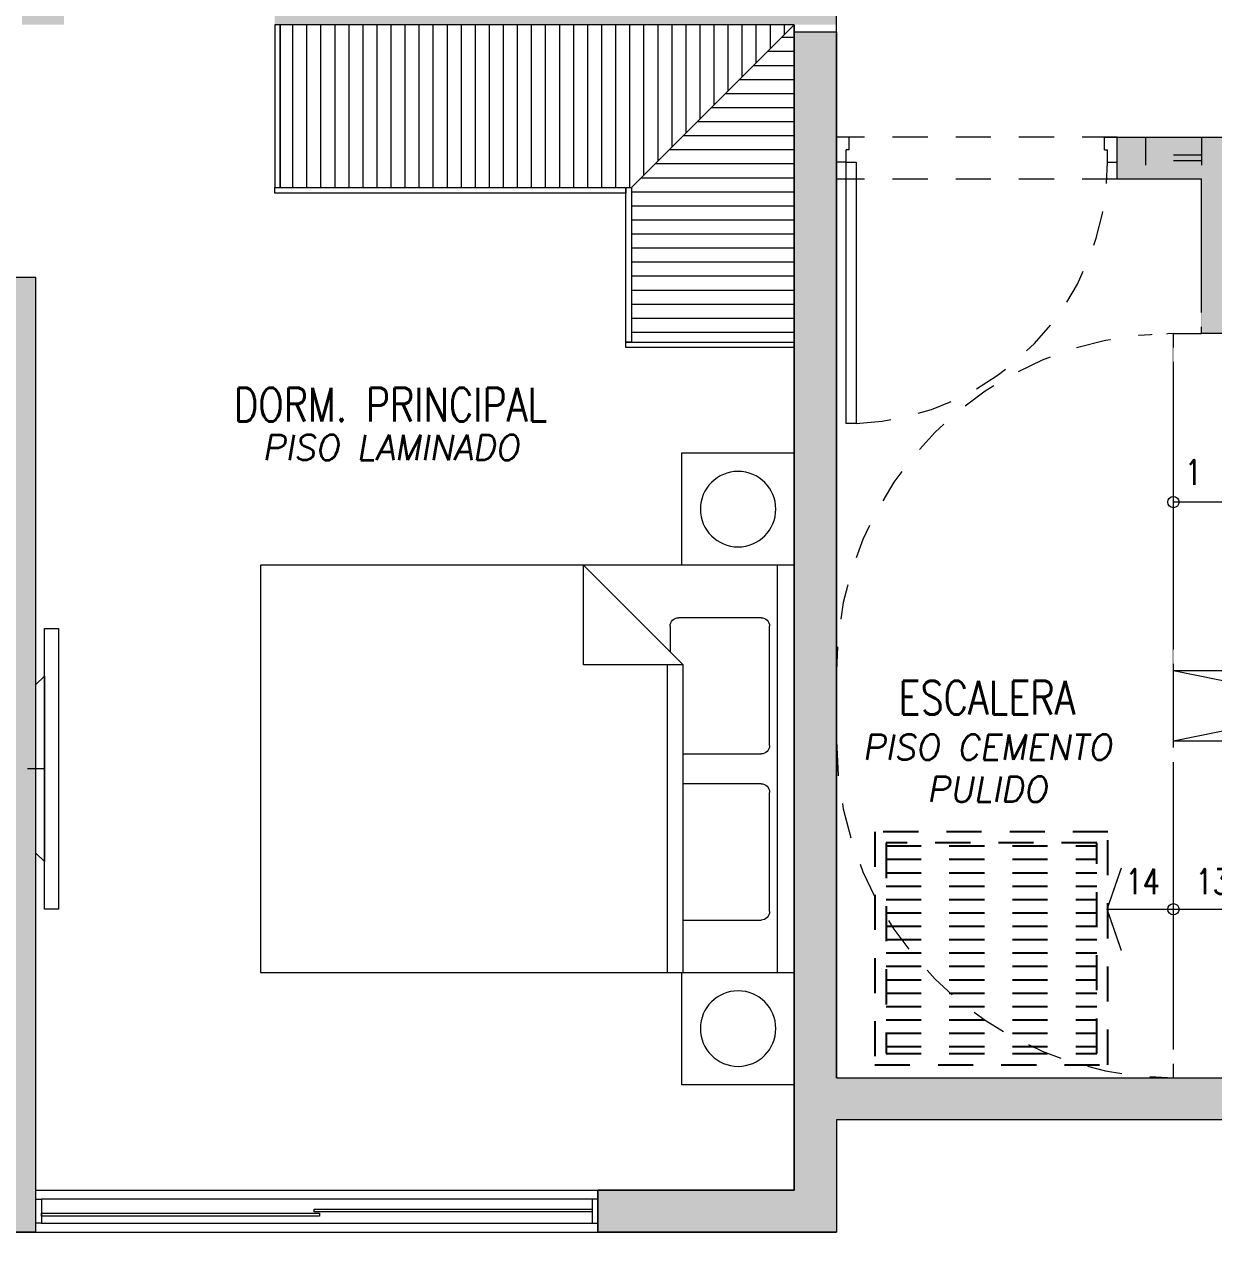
# Model space of a CAD drawing. Header units: millimetres. Extents: x -3 to 53, y -110 to 39.
# Drawn here: x 20.16 to 24.392, y -54.661 to -50.257 of the extents above; entities that cross this region are included whole.
import ezdxf
from ezdxf.enums import TextEntityAlignment as Align

# ---------------------------------------------------------------- set-up
doc = ezdxf.new("R2010")
doc.units = ezdxf.units.MM
doc.set_wipeout_variables(frame=1)
doc.linetypes.add('HIDDEN2', pattern=[0.1875, 0.125, -0.0625])
for name, color, linetype in [('A-BARANDAS', 8, 'Continuous'), ('A-EST HATCH', 8, 'Continuous'), ('A-EST PLACAS', 8, 'Continuous'), ('A-EST VIGAS', 8, 'HIDDEN2'), ('A-LINEAS', 8, 'Continuous'), ('A-MURO BAJO', 8, 'Continuous'), ('A-PROYECCIONES', 8, 'HIDDEN2'), ('A-TEXTO-ACABADO PISO', 8, 'Continuous'), ('A-TEXTO-INDICACIONES', 8, 'Continuous'), ('DLP_MOBILIARIO', 8, 'Continuous'), ('DLP_MOBILIARIO FIJO', 8, 'Continuous'), ('DLP_TEXTO AMBIENTE', 8, 'Continuous'), ('L5 Linea mediana segmentada', 8, 'HIDDEN2')]:
    doc.layers.add(name, color=color, linetype=linetype)
doc.layers.add('A-MUROS', color=8, linetype='Continuous', lineweight=30)
doc.styles.add('ROMANS', font='ROMANS.shx', dxfattribs={"oblique": 10})

# ---------------------------------------------------------------- blocks, each defined once
blk = doc.blocks.new('EST.P11')
at = {"layer": 'A-EST HATCH', "lineweight": 0}
h = blk.add_hatch(color=8, dxfattribs=at)
h.dxf.hatch_style = 1
h.paths.add_polyline_path([(10.5, -2.74), (10.5, 3.375), (12.15, 3.375), (12.15, 3.525), (10.35, 3.525), (10.35, 2.65), (8.85, 2.65), (8.85, 3.15), (8.7, 3.15), (8.7, 2.5), (10.35, 2.5), (10.35, -2.74)])
h.paths.add_polyline_path([(18.45, 7.325), (20.05, 7.325), (20.05, 10.425), (18.85, 10.425), (18.85, 10.575), (20.2, 10.575), (20.2, 7.175), (18.45, 7.175)])
h.paths.add_polyline_path([(17.65, 10.575), (17.5, 10.575), (17.5, 7.175), (17.65, 7.175)])
h.paths.add_polyline_path([(11.85, 11.05), (11.85, 10.9), (12, 10.9), (12, 7.825), (12.15, 7.825), (12.15, 11.05)])
h.paths.add_polyline_path([(22.45, 4.725), (13.05, 4.725), (13.05, 4.875), (16.6, 4.875), (16.6, 6.275), (16.8, 6.275), (16.8, 4.875), (19.7, 4.875), (19.7, 6.275), (19.85, 6.275), (19.85, 4.875), (22.25, 4.875), (22.25, 6.125), (20.6, 6.125), (20.6, 6.275), (22.875, 6.275), (22.875, 6.125), (22.45, 6.125)])
h.paths.add_polyline_path([(15.1, 10.425), (15.1, 7.325), (16.7, 7.325), (16.7, 7.175), (14.95, 7.175), (14.95, 10.575), (16.3, 10.575), (16.3, 10.425)])
h.paths.add_polyline_path([(10.35, 5.75), (8.7, 5.75), (8.7, 5.1), (8.85, 5.1), (8.85, 5.6), (10.35, 5.6), (10.35, 4.725), (12.15, 4.725), (12.15, 4.875), (10.5, 4.875), (10.5, 10.99), (10.35, 10.99)])
h.paths.add_polyline_path([(5.85, 10.9), (5.25, 10.9), (5.25, 11.05), (6, 11.05), (6, 7.65), (4.85, 7.65), (4.85, 7.8), (5.85, 7.8)])
h.paths.add_polyline_path([(4.05, 11.05), (4.05, 7.65), (3.9, 7.65), (3.9, 11.05)])
h.paths.add_polyline_path([(3.1, 7.8), (1.5, 7.8), (1.5, 10.9), (2.7, 10.9), (2.7, 11.05), (1.35, 11.05), (1.35, 7.65), (3.1, 7.65)])
h.paths.add_polyline_path([(4.05, -2.8), (4.05, 0.6), (3.9, 0.6), (3.9, -2.8)])
h.paths.add_polyline_path([(3.1, 0.45), (1.5, 0.45), (1.5, -2.65), (2.7, -2.65), (2.7, -2.8), (1.35, -2.8), (1.35, 0.6), (3.1, 0.6)])
h.paths.add_polyline_path([(8.7, -0.35), (8.85, -0.35), (8.85, -2.65), (9, -2.65), (9, -2.8), (8.7, -2.8)])
h.paths.add_polyline_path([(18.45, 0.925), (20.05, 0.925), (20.05, -2.175), (18.85, -2.175), (18.85, -2.325), (20.2, -2.325), (20.2, 1.075), (18.45, 1.075)])
h.paths.add_polyline_path([(17.65, -2.325), (17.5, -2.325), (17.5, 1.075), (17.65, 1.075)])
h.paths.add_polyline_path([(12.15, -2.8), (11.85, -2.8), (11.85, -2.65), (12, -2.65), (12, 0.425), (12.15, 0.425)])
h.paths.add_polyline_path([(15.1, -2.175), (15.1, 0.925), (16.7, 0.925), (16.7, 1.075), (14.95, 1.075), (14.95, -2.325), (16.3, -2.325), (16.3, -2.175)])
h.paths.add_polyline_path([(6, -2.8), (6, 0.6), (4.85, 0.6), (4.85, 0.45), (5.85, 0.45), (5.85, -2.65), (5.25, -2.65), (5.25, -2.8)])
h.paths.add_polyline_path([(3.0968, 5.55), (2.95, 5.55), (2.95, 6.75), (5.1, 6.75), (5.1, 6.6), (4.65, 6.6), (4.65, 5), (4.45, 5), (4.45, 6.6), (3.1, 6.6), (3.1, 5.55)], flags=17)
h.paths.add_polyline_path([(3.0968, 2.7), (2.95, 2.7), (2.95, 1.5), (5.1, 1.5), (5.1, 1.65), (4.65, 1.65), (4.65, 3.25), (4.45, 3.25), (4.45, 1.65), (3.1, 1.65), (3.1, 2.7)], flags=17)
h.paths.add_polyline_path([(8.8501, 4.2), (6, 4.2), (6, 6.75), (5.85, 6.75), (5.85, 4.2), (3.1, 4.2), (3.1, 4.8), (2.95, 4.8), (2.95, 4.2), (0.15, 4.2), (0.15, 8.25), (0, 8.25), (0, 0), (0.15, 0), (0.15, 4.05), (2.95, 4.05), (2.95, 3.45), (3.1, 3.45), (3.1, 4.05), (5.85, 4.05), (5.85, 1.5), (6, 1.5), (6, 4.05), (8.8501, 4.05)])
h.paths.add_polyline_path([(8.7, 11.05), (8.7, 8.6), (8.85, 8.6), (8.85, 10.9), (9, 10.9), (9, 11.05)])
h.paths.add_polyline_path([(22.9, 4.725), (25, 4.725), (25, 4.875), (23.05, 4.875), (23.05, 8.575), (25, 8.575), (25, 8.725), (23.05, 8.725), (23.05, 10.575), (22.2, 10.575), (22.2, 10.425), (22.9, 10.425)])
h.paths.add_polyline_path([(26.7, 4.725), (26.85, 4.725), (26.85, 8.725), (26.7, 8.725)])
h.paths.add_polyline_path([(47.1, 1.5), (45.2, 1.5), (45.2, 1.65), (46.95, 1.65), (46.95, 4.05), (41.1999, 4.05), (41.1999, 4.2), (46.95, 4.2), (46.95, 6.6), (45.2, 6.6), (45.2, 6.75), (47.1, 6.75)])
h.paths.add_polyline_path([(24.05, 3.525), (25.9, 3.525), (25.9, 3.375), (24.05, 3.375)], flags=17)
h.paths.add_polyline_path([(21.05, 1.975), (21.05, 2.125), (22.85, 2.125), (22.85, 3.375), (20.3, 3.375), (20.3, 1.975), (20.15, 1.975), (20.15, 3.375), (16.8, 3.375), (16.8, 1.975), (16.6, 1.975), (16.6, 3.375), (13.05, 3.375), (13.05, 3.525), (23.05, 3.525), (23.05, 1.975)])
h.paths.add_polyline_path([(23.05, 1.95), (23.05, -1.775), (26.7, -1.775), (26.7, 0.875), (24.35, 0.875), (24.35, 1.425), (24.05, 1.425), (24.05, 1.575), (24.5, 1.575), (24.5, 1.025), (26.7, 1.025), (26.7, 3.525), (26.85, 3.525), (26.85, -1.925), (23.05, -1.925), (23.05, -2.325), (22.2, -2.325), (22.2, -2.175), (22.9, -2.175), (22.9, 1.95)])
h.paths.add_polyline_path([(43.75, 7.8), (45.35, 7.8), (45.35, 7.6), (43.75, 7.6)])
h.paths.add_polyline_path([(43.75, 0.65), (45.35, 0.65), (45.35, 0.45), (43.75, 0.45)])
h.paths.add_polyline_path([(30.85, 2.375), (30.85, 3.525), (29.75, 3.525), (29.75, 2.375), (29.9, 2.375), (29.9, 3.375), (30.75, 3.375), (30.75, 2.375)])
h.paths.add_polyline_path([(39.5497, 4.875), (39.5497, 4.725), (39.7, 4.725), (39.7, 5.6), (41.1999, 5.6), (41.1999, 5.1009), (41.35, 5.1009), (41.35, 5.75), (39.7, 5.75), (39.7, 7.75), (39.55, 7.75), (39.55, 4.875)])
edge = h.paths.add_edge_path()
edge.add_line((30.85, 4.725), (30.85, 4.875))
edge.add_line((30.85, 4.875), (30.85, 5.875))
edge.add_line((30.85, 5.875), (30.75, 5.875))
edge.add_line((30.75, 5.875), (30.75, 4.875))
edge.add_line((30.75, 4.875), (30.35, 4.875))
edge.add_line((30.35, 4.875), (30.35, 5.875))
edge.add_line((30.35, 5.875), (30.2, 5.875))
edge.add_line((30.2, 5.875), (30.2, 4.725))
edge.add_line((30.2, 4.725), (30.85, 4.725))
h.paths.add_polyline_path([(33.45, 5.55), (33.45, 4.95), (33.25, 4.95), (33.25, 5.55), (33.3, 5.55), (33.3, 7.7501), (33.45, 7.7501)])
h.paths.add_polyline_path([(33.45, 2.7), (33.45, 3.3), (33.25, 3.3), (33.25, 2.7), (33.3, 2.7), (33.3, 0.4999), (33.45, 0.4999)])
at = {"layer": 'A-EST PLACAS', "color": 8, "lineweight": 0}
for points in [[(23.05, 1.95), (23.05, -1.775), (26.7, -1.775), (26.7, 0.875), (24.35, 0.875), (24.35, 1.425), (24.05, 1.425), (24.05, 1.575), (24.5, 1.575), (24.5, 1.025), (26.7, 1.025), (26.7, 3.525), (26.85, 3.525), (26.85, -1.925), (23.05, -1.925), (23.05, -2.325), (22.2, -2.325), (22.2, -2.175), (22.9, -2.175), (22.9, 1.95)], [(18.45, 0.925), (20.05, 0.925), (20.05, -2.175), (18.85, -2.175), (18.85, -2.325), (20.2, -2.325), (20.2, 1.075), (18.45, 1.075)]]:
    blk.add_lwpolyline(points, close=True, dxfattribs=at)
at = {"layer": 'A-EST VIGAS', "color": 8, "lineweight": 0}
for p, q in [((24.05, 1.575), (23.05, 1.575)), ((24.05, 1.425), (23.05, 1.425)), ((20.2, -2.325), (22.2, -2.325))]:
    blk.add_line(p, q, dxfattribs=at)
at = {"layer": 'A-PROYECCIONES', "color": 8, "lineweight": 0, "ltscale": 0.5}
for p, q in [((24.15, 1.575, 0), (24.15, 1.425, 0)), ((24.35, 1.575, 0), (24.35, 1.425, 0)), ((24.35, 1.51, 0), (24.15, 1.51, 0)), ((24.35, 1.49, 0), (24.15, 1.49, 0))]:
    blk.add_line(p, q, dxfattribs=at)
blk = doc.blocks.new('TEXTO AMBIENTES P11')
at = {"layer": 'A-TEXTO-ACABADO PISO', "color": 8, "lineweight": 0, "char_height": 0.09, "attachment_point": 2, "style": 'ROMANS'}
for s, insert, rotation in [('PISO LAMINADO', (20.1129, -10.5358), 0), ('PISO CEMENTO PULIDO', (22.2366, -11.6026), 360)]:
    blk.add_mtext_dynamic_manual_height_columns(s, width=1.20225, gutter_width=12.5, heights=[0], dxfattribs=dict(at, insert=insert, rotation=rotation))
at = {"layer": 'DLP_TEXTO AMBIENTE', "color": 8, "lineweight": 0, "style": 'ROMANS', "width": 0.8}
for s, p in [('DORM. PRINCIPAL', (20.1127, -10.4879)), ('ESCALERA', (22.2363, -11.5316, 0))]:
    blk.add_text(s, height=0.12, dxfattribs=at).set_placement(p, align=Align.CENTER)
blk = doc.blocks.new('*U141')
at = {"color": 8, "lineweight": 0}
for p, q in [((0.01, 0.955), (0.01, 1)), ((0.1, 0.965), (0.1, 1)), ((0.055, 0.955), (0.01, 0.955)), ((0.1, 0.965), (0.055, 0.965)), ((0.055, 0.955), (0.055, 0.965)), ((0.055, 0.045), (0.01, 0.045)), ((0.01, 0.045), (0.01, 0)), ((0.055, 0.045), (0.055, 0.035)), ((0.1, 0.035), (0.055, 0.035)), ((0.1, 0.035), (0.1, 0))]:
    blk.add_line(p, q, dxfattribs=at)
blk.add_lwpolyline([(1.03, 0.07), (1.03, 0.035), (0.1, 0.035), (0.1, 0.07)], close=True, dxfattribs=at)
at = {"color": 8, "linetype": 'HIDDEN2', "lineweight": 0}
blk.add_arc((0.0995, 0.0338), 0.9312, 2.2301, 89.9672, dxfattribs=at)
blk = doc.blocks.new('N.02')
at = {"layer": 'A-LINEAS', "color": 8, "lineweight": 0}
blk.add_line((-0.75, -8.5, 0), (-2.6, -8.5, 0), dxfattribs=at)
at = {"layer": 'A-LINEAS', "color": 8, "linetype": 'Continuous', "lineweight": 0}
for p, q in [((-2.6, -9.1, 0), (-1.35, -9.35, 0)), ((-2.6, -9.35, 0), (-1.35, -9.1, 0))]:
    blk.add_line(p, q, dxfattribs=at)
at = {"layer": 'A-LINEAS', "color": 8, "lineweight": 0, "elevation": 0}
blk.add_lwpolyline([(-2.8362, -9.95), (-0.7501, -9.95), (-0.75, -8.5)], dxfattribs=at)
at = {"layer": 'A-LINEAS', "color": 8, "lineweight": 0, "const_width": 0.005, "elevation": 0}
blk.add_lwpolyline([(-2.7854, -9.8026), (-2.8363, -9.95), (-2.7854, -10.0974)], dxfattribs=at)
at = {"layer": 'A-LINEAS', "color": 8, "linetype": 'Continuous', "lineweight": 0}
for centre in [(-2.6, -8.5, 0), (-2.6, -9.95, 0)]:
    blk.add_circle(centre, 0.02, dxfattribs=at)
at = {"layer": 'A-MURO BAJO', "color": 8, "lineweight": 0}
for p, q in [((-2.6, -9.1, 0), (-2.6, -7.9, 0)), ((-2.6, -7.9, 0), (-2.5, -7.9, 0)), ((-2.6, -9.1, 0), (-1.35, -9.1, 0)), ((-2.6, -9.35, 0), (-2.6, -9.1, 0)), ((-2.6, -9.35, 0), (-1.35, -9.35, 0)), ((-2.6, -10.55, 0), (-2.6, -9.35, 0))]:
    blk.add_line(p, q, dxfattribs=at)
at = {"layer": 'A-MUROS', "color": 8, "lineweight": 0}
for p, q in [((-3.8, -10.55, 0), (-3.8, -5.25, 0)), ((-2.8, -7.35, 0), (-2.8, -7.2, 0)), ((-2.8, -7.2, 0), (-0.15, -7.2, 0)), ((-2.5, -7.35, 0), (-2.8, -7.35, 0)), ((-2.5, -7.9, 0), (-2.5, -7.35, 0)), ((-0.15, -7.9, 0), (-2.5, -7.9, 0)), ((-3.8, -10.55, 0), (-0.15, -10.55, 0)), ((0, -10.7, 0), (-3.8, -10.7, 0)), ((-3.8, -10.7, 0), (-3.8, -11.1, 0))]:
    blk.add_line(p, q, dxfattribs=at)
at = {"layer": 'A-PROYECCIONES', "color": 8, "lineweight": 0}
for centre, start, end in [((-2.6, -9.1, 0), 90, 180), ((-2.6, -9.35, 0), 180, 270)]:
    blk.add_arc(centre, 1.2, start, end, dxfattribs=at)
at = {"layer": 'DLP_MOBILIARIO', "color": 8, "lineweight": 0, "rotation": 270}
blk.add_blockref('*U141', (-3.8, -7.19, 0), dxfattribs=at)
at = {"color": 8, "lineweight": 0}
blk.add_wipeout([(-2.6, -8), (-2.1, -8), (-1.85, -8), (-0.25, -8), (-0.25, -10.45), (-2.675, -10.45), (-2.675, -10.5), (-0.2, -10.5), (-0.2, -7.95), (-1.85, -7.95), (-2.1, -7.95), (-2.6, -7.95)], dxfattribs=at).translate(0, 0, 0).dxf.layer = 'A-BARANDAS'
blk.add_wipeout([(-2.6, -9.025), (-1.275, -9.025), (-1.2751, -9.4251), (-2.675, -9.425), (-2.675, -7.825), (-2.5, -7.825), (-2.5, -7.875), (-2.625, -7.875), (-2.625, -9.375), (-1.3251, -9.3751), (-1.325, -9.075), (-2.6, -9.075)], dxfattribs=at).translate(0, 0, 0).dxf.layer = 'A-BARANDAS'
blk = doc.blocks.new('A$C4BFA03A9')
at = {"color": 8, "lineweight": 0}
for points in [[(0.06, -0.5), (0.11, -0.5), (0.11, 0.5), (0.06, 0.5)], [(0.03, -0.3), (0.06, -0.33), (0.06, 0.33), (0.03, 0.3)]]:
    blk.add_lwpolyline(points, close=True, dxfattribs=at)
at = {"layer": 'A-PROYECCIONES', "color": 8, "lineweight": 0, "ltscale": 0.15}
blk.add_line((0.06, 0), (0, 0), dxfattribs=at)
blk = doc.blocks.new('CAMA 2PLAZAS C_VELADOR')
at = {"color": 8, "lineweight": 0}
for p, q in [((-1.8499, 0), (-0.3999, 0)), ((-1.8499, -0.06), (-1.8499, 0)), ((-0.3999, 0), (-0.3999, -0.06))]:
    blk.add_line(p, q, dxfattribs=at)
at = {"color": 8, "linetype": 'Continuous', "lineweight": 0}
for p, q in [((-1.8499, -0.06), (-0.3999, -0.06)), ((-1.8499, -1.9), (-1.8499, -0.06)), ((-1.6327, -0.0878), (-1.2086, -0.0878)), ((-1.0413, -0.0878), (-0.6172, -0.0878)), ((-0.3999, -0.06), (-0.3999, -1.9)), ((-1.6633, -0.3958), (-1.6633, -0.1184)), ((-1.1779, -0.1184), (-1.1779, -0.3958)), ((-1.0719, -0.3958), (-1.0719, -0.1184)), ((-0.5866, -0.1184), (-0.5866, -0.4118)), ((-1.8499, -0.396), (-0.7546, -0.396)), ((-0.3999, -0.7507), (-0.7546, -0.396)), ((-0.7546, -0.396), (-0.7546, -0.7507)), ((-0.7546, -0.452), (-1.8499, -0.452)), ((-0.6172, -0.4424), (-0.7082, -0.4424)), ((-0.7546, -0.7507), (-0.3999, -0.7507)), ((-0.3999, -1.9), (-1.8499, -1.9))]:
    blk.add_line(p, q, dxfattribs=at)
at = {"color": 8, "lineweight": 0}
for points in [[(-2.2499, -0.4), (-1.8499, -0.4), (-1.8499, 0), (-2.2499, 0)], [(-0.4, -0.4), (0, -0.4), (0, 0), (-0.4, 0)]]:
    blk.add_lwpolyline(points, close=True, dxfattribs=at)
for centre in [(-2.0499, -0.2), (-0.2, -0.2)]:
    blk.add_circle(centre, 0.1344, dxfattribs=at)
at = {"color": 8, "linetype": 'Continuous', "lineweight": 0}
for centre, start, end in [((-1.6327, -0.1184), 90, 180), ((-1.2086, -0.1184), 0, 90), ((-1.0413, -0.1184), 90, 180), ((-0.6172, -0.1184), 0, 90), ((-0.6172, -0.4118), 270, 0)]:
    blk.add_arc(centre, 0.0306, start, end, dxfattribs=at)
blk = doc.blocks.new('DPTO 75_D11')
at = {"layer": 'DLP_MOBILIARIO FIJO', "lineweight": 0}
h = blk.add_hatch(dxfattribs=at)
h.set_pattern_fill('_USER', color=8, scale=0.05, angle=450, pattern_type=0)
h.set_pattern_definition([(90, (7236.014963, 2422.269826), (-0.05, 2e-17), [])])
h.paths.add_polyline_path([(10.75, -1.55), (8.92, -1.55), (8.92, -2.13), (10.17, -2.13)])
h = blk.add_hatch(dxfattribs=at)
h.set_pattern_fill('_USER', color=8, scale=0.05, angle=360, pattern_type=0)
h.set_pattern_definition([(360, (9850.315686, 3180.74786), (1e-17, 0.05), [])])
h.paths.add_polyline_path([(10.75, -2.68), (10.75, -1.55), (10.17, -2.13), (10.17, -2.68)])
at = {"layer": 'A-MURO BAJO', "color": 8, "lineweight": 0}
for p, q in [((8.05, -5.7, 0), (10.05, -5.7, 0)), ((8.05, -5.85, 0), (10.05, -5.85, 0))]:
    blk.add_line(p, q, dxfattribs=at)
at = {"layer": 'A-MUROS', "color": 8, "lineweight": 0}
for p, q in [((10.75, -1.55), (10.75, -5.7)), ((8.05, -2.45), (6.3, -2.45)), ((8.05, -5.85), (8.05, -2.45)), ((10.75, -5.7), (10.05, -5.7)), ((10.05, -5.7), (10.05, -5.85)), ((8.05, -5.85), (6.7, -5.85)), ((10.05, -5.85), (10.9, -5.85))]:
    blk.add_line(p, q, dxfattribs=at)
at = {"layer": 'DLP_MOBILIARIO FIJO', "color": 8, "lineweight": 0}
for p, q in [((10.03, -5.7325, 0), (8.07, -5.7325, 0)), ((8.07, -5.8175, 0), (10.03, -5.8175, 0))]:
    blk.add_line(p, q, dxfattribs=at)
at = {"layer": 'DLP_MOBILIARIO FIJO', "color": 8, "lineweight": 0, "elevation": 0}
for points in [[(8.92, -1.55), (8.9, -1.55), (8.9, -2.13), (8.92, -2.13)], [(10.75, -1.55), (8.92, -1.55), (8.92, -2.13), (10.17, -2.13)], [(10.75, -2.68), (10.75, -1.55), (10.17, -2.13), (10.17, -2.68)], [(8.9, -2.15), (8.9, -2.13), (10.15, -2.13), (10.15, -2.15)], [(10.15, -2.13), (10.17, -2.13), (10.17, -2.68), (10.15, -2.68)], [(10.15, -2.7), (10.15, -2.68), (10.75, -2.68), (10.75, -2.7)], [(8.05, -5.7325), (8.07, -5.7325), (8.07, -5.8175), (8.05, -5.8175)], [(9.04, -5.7675), (10.03, -5.7675), (10.03, -5.7775), (9.04, -5.7775)], [(10.05, -5.7325), (10.03, -5.7325), (10.03, -5.8175), (10.05, -5.8175)], [(9.06, -5.7925), (8.07, -5.7925), (8.07, -5.7825), (9.06, -5.7825)]]:
    blk.add_lwpolyline(points, close=True, dxfattribs=at)
at = {"layer": 'DLP_MOBILIARIO', "color": 8, "lineweight": 0, "extrusion": (4.49068e-08, -3.60286e-08, -1), "zscale": -1.00000000000002, "rotation": 90}
blk.add_blockref('CAMA 2PLAZAS C_VELADOR', (-10.75, -3.0751, 0), dxfattribs=at)
at = {"layer": 'DLP_MOBILIARIO', "color": 8, "lineweight": 0, "xscale": -1, "rotation": 180}
blk.add_blockref('A$C4BFA03A9', (8.02, -4.2001, 0), dxfattribs=at)
blk = doc.blocks.new('TEXTO NOTAS P11')
at = {"layer": 'A-TEXTO-INDICACIONES', "style": 'ROMANS', "width": 0.8}
blk.add_text('1', height=0.09, rotation=360, dxfattribs=at).set_placement((22.9396, -10.714))
for s, p in [('14', (22.8517, -12.1713)), ('13', (23.1017, -12.1713))]:
    blk.add_text(s, height=0.09, dxfattribs=at).set_placement(p, align=Align.RIGHT)
blk = doc.blocks.new('arq.')
at = {"layer": 'A-EST PLACAS', "color": 8}
blk.add_blockref('EST.P11', (101.2127, -50.3388), dxfattribs=at)
at = {"layer": 'DLP_TEXTO AMBIENTE', "color": 8}
blk.add_blockref('TEXTO AMBIENTES P11', (102.5627, -39.2888), dxfattribs=at)
at = {"color": 8}
blk.add_blockref('N.02', (128.0627, -41.5638, 0), dxfattribs=at)
at = {"layer": 'L5 Linea mediana segmentada', "color": 8}
for p, q in [((124.4396, -51.2884), (125.1896, -51.2884)), ((124.4396, -51.336), (125.1896, -51.336)), ((124.4396, -51.3836), (125.1896, -51.3836)), ((124.4396, -51.4312), (125.1896, -51.4312)), ((124.4396, -51.4789), (125.1896, -51.4789)), ((124.4396, -51.5265), (125.1896, -51.5265)), ((124.4396, -51.5741), (125.1896, -51.5741)), ((124.4396, -51.6217), (125.1896, -51.6217)), ((124.4396, -51.6694), (125.1896, -51.6694)), ((124.4396, -51.717), (125.1896, -51.717)), ((124.4396, -51.7646), (125.1896, -51.7646)), ((124.4396, -51.8122), (125.1896, -51.8122)), ((124.4396, -51.8599), (125.1896, -51.8599)), ((124.4396, -51.9075), (125.1896, -51.9075)), ((124.4396, -51.9551), (125.1896, -51.9551)), ((124.4396, -52.0027), (125.1896, -52.0027))]:
    blk.add_line(p, q, dxfattribs=at)
at = {"layer": 'L5 Linea mediana segmentada'}
blk.add_lwpolyline([(125.2296, -51.2375), (124.3996, -51.2375), (124.3996, -52.0675), (125.2296, -52.0675)], close=True, dxfattribs=at)
at = {"layer": 'L5 Linea mediana segmentada', "color": 8}
blk.add_lwpolyline([(125.1896, -51.2775), (124.4396, -51.2775), (124.4396, -52.0275), (125.1896, -52.0275)], close=True, dxfattribs=at)
at = {"color": 8}
blk.add_blockref('DPTO 75_D11', (113.3627, -46.8138), dxfattribs=at)
at = {"layer": 'A-TEXTO-INDICACIONES', "color": 8}
blk.add_blockref('TEXTO NOTAS P11', (102.5627, -39.2888), dxfattribs=at)

msp = doc.modelspace()

# ---------------------------------------------------------------- block references
at = {"color": 7}
msp.add_blockref('arq.', (-101.2125, -1.8936), dxfattribs=at)

doc.saveas('drawing.dxf')
